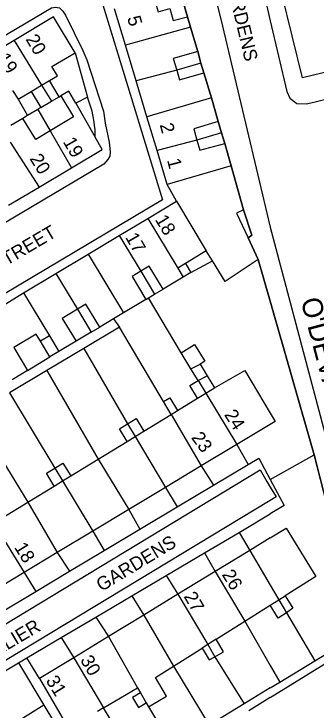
# Model space of a CAD drawing. Extents: x 313394 to 313988, y 234637 to 235057.
# Drawn here: x 313561.9 to 313606.8, y 234735.1 to 234838.8 of the extents above; entities that cross this region are included whole.
import ezdxf

# ---------------------------------------------------------------- set-up
doc = ezdxf.new("R2010")
doc.units = 0
for name, color, linetype in [('OSi_BASEMAP', 7, 'Continuous'), ('SMO_BOUNDARY', 7, 'Continuous'), ('SMO_FILL', 7, 'Continuous')]:
    doc.layers.add(name, color=color, linetype=linetype)

msp = doc.modelspace()

# ---------------------------------------------------------------- linework, layer by layer
at = {"layer": 'OSi_BASEMAP'}
for points in [[(313479.5, 234859.86), (313502.06, 234881.13), (313503.63, 234882.28), (313504.15, 234882.47), (313504.99, 234882.4), (313506.59, 234881.99), (313569.19, 234859.5), (313583.98, 234811.1), (313493.5, 234757.2), (313492.94, 234756.96), (313491.98, 234756.81), (313491.28, 234757.02), (313489.52, 234758.48), (313474.8, 234782.81)], [(313571.1, 234873.99), (313582.7, 234869.79), (313584.35, 234868.98), (313585.82, 234868.08), (313586.92, 234866.79), (313587.71, 234865.44), (313588.19, 234863.88), (313587.9, 234860.46), (313588.08, 234856.86), (313588.63, 234853.72), (313592.67, 234837.98), (313600, 234807.03)], [(313595.06, 234867.74), (313594.92, 234866.49), (313594.82, 234864.35), (313595.06, 234860.53), (313595.39, 234857.72), (313596.43, 234852.11), (313598.48, 234844.28), (313600, 234837.75)], [(313610.35, 234830.6), (313604.8, 234829.24), (313600.17, 234848.09)], [(313586.59, 234842.18), (313587.72, 234838.35)], [(313600, 234837.75), (313602.46, 234827.22), (313602.92, 234826.22), (313603.96, 234825.42), (313605.36, 234825.38), (313606.5, 234825.62), (313672.21, 234842.04)], [(313582.73, 234841.1), (313583.33, 234839.1), (313585.06, 234839.6), (313585.58, 234837.79), (313587.72, 234838.35)], [(313483.27, 234789.74), (313567.47, 234839.68), (313568.05, 234839.78), (313568.65, 234839.67), (313569.16, 234839.16), (313569.57, 234838.58), (313572.14, 234833.31), (313572.72, 234831.95), (313575.18, 234824.32), (313575.46, 234822.52), (313576.05, 234819.68), (313576.18, 234818.22), (313576.13, 234817.58), (313575.85, 234817.1), (313575.24, 234816.41), (313495.11, 234768.82), (313494.63, 234768.82), (313493.75, 234769.33), (313493.34, 234769.8), (313482.39, 234787.63), (313482.35, 234788.33), (313482.88, 234789.28), (313483.27, 234789.74)], [(313578.47, 234834.13), (313576.85, 234839.51)], [(313570.97, 234832.98), (313567.79, 234838.33), (313561.9, 234834.83)], [(313587.72, 234838.35), (313588.15, 234836.79)], [(313588.15, 234836.79), (313578.47, 234834.13)], [(313588.15, 234836.79), (313589.23, 234833.16)], [(313561.9, 234834.83), (313558.5, 234832.8)], [(313561.9, 234834.83), (313566, 234828.18)], [(313561.9, 234834.83), (313566, 234828.18)], [(313580.05, 234828.83), (313578.47, 234834.13)], [(313567.16, 234828.86), (313568.34, 234829.58), (313567.53, 234830.93), (313570.97, 234832.98)], [(313570.97, 234832.98), (313572.82, 234826.37)], [(313589.23, 234833.16), (313585.58, 234832.13), (313586.1, 234830.4)], [(313589.23, 234833.16), (313589.7, 234831.46)], [(313589.7, 234831.46), (313586.1, 234830.4)], [(313589.7, 234831.46), (313590.14, 234830.01)], [(313586.1, 234830.4), (313580.05, 234828.83)], [(313586.1, 234830.4), (313586.53, 234828.98), (313590.14, 234830.01)], [(313590.14, 234830.01), (313591.25, 234826.27)], [(313566, 234828.18), (313567.16, 234828.86)], [(313568.63, 234826.44), (313567.16, 234828.86)], [(313581.66, 234823.46), (313580.05, 234828.83)], [(313564.47, 234827.23), (313566, 234828.18)], [(313566, 234828.18), (313567.49, 234825.76)], [(313566, 234828.18), (313567.49, 234825.76)], [(313561.68, 234827.39), (313562.49, 234826.06)], [(313562.49, 234826.06), (313564.47, 234827.23)], [(313564.47, 234827.23), (313565.91, 234824.83)], [(313571.11, 234825.49), (313570.04, 234827.28), (313568.86, 234826.56)], [(313562.49, 234826.06), (313563.92, 234823.64)], [(313565.91, 234824.83), (313567.49, 234825.76)], [(313568.86, 234826.56), (313570.73, 234823.44), (313567.29, 234821.38)], [(313567.49, 234825.76), (313568.63, 234826.44)], [(313568.63, 234826.44), (313568.86, 234826.56)], [(313572.82, 234826.37), (313571.11, 234825.49)], [(313573.95, 234820.41), (313573.96, 234821.5), (313573.77, 234822.98), (313573.5, 234824.3), (313572.82, 234826.37)], [(313591.25, 234826.27), (313581.66, 234823.46)], [(313591.25, 234826.27), (313592.27, 234822.77)], [(313565.91, 234824.83), (313565.45, 234824.55)], [(313571.11, 234825.49), (313573.95, 234820.41)], [(313563.92, 234823.64), (313563.21, 234823.21)], [(313565.45, 234824.55), (313563.92, 234823.64)], [(313565.45, 234824.55), (313567.29, 234821.38)], [(313563.21, 234823.21), (313561.41, 234822.16)], [(313567.29, 234821.38), (313565.13, 234820.08), (313563.21, 234823.21)], [(313583.17, 234818.43), (313581.66, 234823.46)], [(313592.27, 234822.77), (313588.63, 234821.65), (313589.1, 234820)], [(313592.27, 234822.77), (313592.77, 234821.06)], [(313567.29, 234821.38), (313570.46, 234815.88)], [(313592.77, 234821.06), (313589.1, 234820)], [(313592.77, 234821.06), (313593.24, 234819.5)], [(313561.34, 234819.66), (313565.62, 234813)], [(313570.46, 234815.88), (313575.03, 234818.6), (313573.95, 234820.41)], [(313589.1, 234820), (313583.17, 234818.43)], [(313589.1, 234820), (313589.54, 234818.48), (313593.24, 234819.5)], [(313593.24, 234819.5), (313594.21, 234816.17)], [(313584.68, 234813.4), (313583.17, 234818.43)], [(313565.62, 234813), (313570.46, 234815.88)], [(313594.21, 234816.17), (313584.68, 234813.4)], [(313594.21, 234816.17), (313596.04, 234809.59)], [(313586.04, 234810.88), (313584.68, 234813.4)], [(313586.04, 234810.88), (313584.68, 234813.4)], [(313561.06, 234810.28), (313565.62, 234813)], [(313581.8, 234808.33), (313586.04, 234810.88)], [(313581.8, 234808.33), (313586.04, 234810.88)], [(313586.04, 234810.88), (313590.49, 234803.48)], [(313586.04, 234810.88), (313590.49, 234803.48)], [(313596.04, 234809.59), (313595, 234809.1), (313596.7, 234805.46)], [(313596.04, 234809.59), (313597.24, 234805.84), (313596.7, 234805.46)], [(313596.04, 234809.59), (313597.24, 234805.84), (313596.7, 234805.46)], [(313577.55, 234805.78), (313581.8, 234808.33)], [(313577.55, 234805.78), (313581.8, 234808.33)], [(313581.8, 234808.33), (313586.25, 234800.93)], [(313581.8, 234808.33), (313586.25, 234800.93)], [(313600, 234807.03), (313611.5, 234763.63), (313621.62, 234724.86)], [(313572.91, 234803), (313577.55, 234805.78)], [(313572.91, 234803), (313577.55, 234805.78)], [(313577.55, 234805.78), (313580.74, 234800.46)], [(313577.55, 234805.78), (313580.74, 234800.46)], [(313596.7, 234805.46), (313598.21, 234802.19)], [(313596.7, 234805.46), (313598.21, 234802.19)], [(313568.13, 234800.12), (313572.91, 234803)], [(313568.13, 234800.12), (313572.91, 234803)], [(313572.91, 234803), (313578.16, 234794.26)], [(313572.91, 234803), (313578.16, 234794.26)], [(313590.49, 234803.48), (313587.41, 234801.63)], [(313591.39, 234802.01), (313590.49, 234803.48)], [(313588.19, 234800.29), (313591.39, 234802.01)], [(313598.21, 234802.19), (313593.28, 234798.94), (313591.39, 234802.01)], [(313598.21, 234802.19), (313600, 234795.99)], [(313598.21, 234802.19), (313600, 234795.99)], [(313584.06, 234797.81), (313582.01, 234801.22), (313580.74, 234800.46)], [(313587.41, 234801.63), (313586.25, 234800.93)], [(313586.25, 234800.93), (313587.05, 234799.6)], [(313586.25, 234800.93), (313587.05, 234799.6)], [(313587.41, 234801.63), (313588.19, 234800.29)], [(313563.33, 234797.24), (313568.13, 234800.12)], [(313563.33, 234797.24), (313568.13, 234800.12)], [(313568.13, 234800.12), (313571.33, 234794.8)], [(313568.13, 234800.12), (313571.33, 234794.8)], [(313580.74, 234800.46), (313579.46, 234799.69), (313581.51, 234796.28)], [(313580.74, 234800.46), (313582.79, 234797.05)], [(313588.19, 234800.29), (313587.05, 234799.6)], [(313587.05, 234799.6), (313584.06, 234797.81)], [(313582.79, 234797.05), (313584.06, 234797.81)], [(313558.68, 234794.44), (313563.33, 234797.24)], [(313558.68, 234794.44), (313563.33, 234797.24)], [(313563.33, 234797.24), (313567.16, 234790.86)], [(313563.33, 234797.24), (313567.16, 234790.86)], [(313581.88, 234796.5), (313582.79, 234797.05)], [(313581.51, 234796.28), (313578.16, 234794.26)], [(313581.51, 234796.28), (313581.88, 234796.5)], [(313586.74, 234788.32), (313581.88, 234796.5)], [(313600, 234795.99), (313606.53, 234773.14)], [(313571.33, 234794.8), (313569.07, 234793.45), (313571.12, 234790.04)], [(313574.64, 234792.15), (313572.6, 234795.57), (313571.33, 234794.8)], [(313571.33, 234794.8), (313573.38, 234791.39)], [(313578.16, 234794.26), (313576.7, 234793.39)], [(313576.7, 234793.39), (313574.64, 234792.15)], [(313576.7, 234793.39), (313577.59, 234792.13)], [(313577.59, 234792.13), (313572.27, 234788.96)], [(313573.38, 234791.39), (313574.64, 234792.15)], [(313584.14, 234781.05), (313577.59, 234792.13)], [(313565.82, 234790.05), (313565.18, 234791.11), (313561.87, 234789.12)], [(313567.16, 234790.86), (313565.82, 234790.05)], [(313567.16, 234790.86), (313568.58, 234788.51)], [(313567.16, 234790.86), (313568.58, 234788.51)], [(313573.38, 234791.39), (313571.12, 234790.04)], [(313567.23, 234787.7), (313565.82, 234790.05)], [(313571.12, 234790.04), (313568.58, 234788.51)], [(313586.74, 234788.32), (313588.76, 234789.56), (313590.28, 234787.08), (313589.56, 234786.64)], [(313561.87, 234789.12), (313563.92, 234785.71)], [(313572.27, 234788.96), (313566.76, 234785.67)], [(313568.58, 234788.51), (313567.23, 234787.7)], [(313572.27, 234788.96), (313578.78, 234777.77)], [(313563.92, 234785.71), (313567.23, 234787.7)], [(313588.21, 234785.91), (313586.74, 234788.32)], [(313588.21, 234785.91), (313589.56, 234786.64)], [(313589.56, 234786.64), (313590.62, 234784.9)], [(313566.76, 234785.67), (313561.23, 234782.38)], [(313563.92, 234785.71), (313561.61, 234784.32)], [(313566.76, 234785.67), (313574.43, 234772.5)], [(313589.27, 234784.19), (313588.21, 234785.91)], [(313591.73, 234783.1), (313596.21, 234785.7), (313600, 234779.35)], [(313589.27, 234784.19), (313590.62, 234784.9)], [(313589.27, 234784.19), (313590.62, 234784.9)], [(313590.62, 234784.9), (313591.73, 234783.1)], [(313589.2, 234781.55), (313588.04, 234783.44), (313589.27, 234784.19)], [(313589.27, 234784.19), (313590.42, 234782.3)], [(313589.27, 234784.19), (313590.42, 234782.3)], [(313561.23, 234782.38), (313567.96, 234771.14)], [(313589.2, 234781.55), (313590.42, 234782.3)], [(313589.2, 234781.55), (313590.42, 234782.3)], [(313590.42, 234782.3), (313591.73, 234783.1)], [(313590.42, 234782.3), (313595.03, 234774.68)], [(313584.14, 234781.05), (313585.07, 234781.62), (313586.23, 234779.73)], [(313586.23, 234779.73), (313589.2, 234781.55)], [(313585.29, 234779.16), (313584.14, 234781.05)], [(313555.93, 234779.21), (313563.93, 234766.07)], [(313581.22, 234776.66), (313585.29, 234779.16)], [(313585.29, 234779.16), (313586.23, 234779.73)], [(313585.29, 234779.16), (313586.23, 234779.73)], [(313585.29, 234779.16), (313589.71, 234771.47)], [(313600, 234779.35), (313600.75, 234778.09), (313600, 234777.64)], [(313578.78, 234777.77), (313580.06, 234778.55), (313581.22, 234776.66)], [(313578.72, 234775.13), (313577.56, 234777.02), (313578.78, 234777.77)], [(313578.78, 234777.77), (313579.91, 234775.86)], [(313578.78, 234777.77), (313579.91, 234775.86)], [(313600, 234777.64), (313595.03, 234774.68)], [(313579.91, 234775.86), (313581.22, 234776.66)], [(313574.43, 234772.5), (313578.72, 234775.13)], [(313578.72, 234775.13), (313579.91, 234775.86)], [(313579.91, 234775.86), (313584.41, 234768.29)], [(313595.03, 234774.68), (313589.71, 234771.47)], [(313595.03, 234774.68), (313596.7, 234771.69)], [(313600, 234769.47), (313606.53, 234773.14)], [(313606.53, 234773.14), (313613.29, 234746.53)], [(313567.96, 234771.14), (313569.18, 234771.89), (313570.34, 234770)], [(313570.34, 234770), (313574.43, 234772.5)], [(313574.43, 234772.5), (313578.95, 234764.99)], [(313596.7, 234771.69), (313598.28, 234772.64), (313600, 234769.47)], [(313525.32, 234754.5), (313527.16, 234755.61), (313538.34, 234736.62), (313538.97, 234736.29), (313539.55, 234736.22), (313540.81, 234736.39), (313542.02, 234736.7), (313598.48, 234770.88), (313599.51, 234769.17)], [(313567.88, 234768.49), (313566.72, 234770.38), (313567.96, 234771.14)], [(313567.96, 234771.14), (313569.11, 234769.24)], [(313567.96, 234771.14), (313569.11, 234769.24)], [(313589.71, 234771.47), (313584.41, 234768.29)], [(313589.71, 234771.47), (313591.55, 234768.61)], [(313591.55, 234768.61), (313596.7, 234771.69)], [(313569.11, 234769.24), (313570.34, 234770)], [(313567.88, 234768.49), (313569.11, 234769.24)], [(313569.11, 234769.24), (313573.62, 234761.78)], [(313599.51, 234769.17), (313600, 234768.34)], [(313600, 234769.47), (313602.09, 234765.61), (313600, 234764.36)], [(313563.93, 234766.07), (313567.88, 234768.49)], [(313584.41, 234768.29), (313578.95, 234764.99)], [(313584.41, 234768.29), (313586.18, 234765.4)], [(313586.18, 234765.4), (313591.55, 234768.61)], [(313600, 234768.34), (313600.87, 234766.87), (313600, 234766.34)], [(313600, 234766.34), (313543.27, 234732.06), (313542.78, 234731.67), (313542.54, 234731.29), (313542.37, 234730.7), (313542.43, 234730.24), (313543.11, 234728.79), (313566.18, 234690.04), (313567.35, 234688.65)], [(313560.21, 234763.79), (313563.93, 234766.07)], [(313563.93, 234766.07), (313568.29, 234758.57)], [(313578.95, 234764.99), (313573.62, 234761.78)], [(313578.95, 234764.99), (313580.63, 234762.07)], [(313580.63, 234762.07), (313586.18, 234765.4)], [(313595.36, 234761.57), (313600, 234764.36)], [(313558.87, 234762.97), (313563.41, 234755.62)], [(313573.62, 234761.78), (313568.29, 234758.57)], [(313573.62, 234761.78), (313575.31, 234758.89)], [(313575.31, 234758.89), (313580.63, 234762.07)], [(313590.24, 234758.55), (313595.36, 234761.57)], [(313595.36, 234761.57), (313596.95, 234758.88)], [(313600, 234760.75), (313602.39, 234762.21), (313606.78, 234755), (313602.21, 234752.14)], [(313600, 234760.75), (313596.95, 234758.88)], [(313568.29, 234758.57), (313563.41, 234755.62)], [(313568.29, 234758.57), (313570.17, 234755.81)], [(313570.17, 234755.81), (313575.31, 234758.89)], [(313584.52, 234755.17), (313590.24, 234758.55)], [(313590.24, 234758.55), (313591.81, 234755.75)], [(313596.95, 234758.88), (313591.81, 234755.75)], [(313596.95, 234758.88), (313600, 234753.72)], [(313596.95, 234758.88), (313600, 234753.72)], [(313563.41, 234755.62), (313558.22, 234752.5)], [(313563.41, 234755.62), (313565.12, 234752.79)], [(313565.12, 234752.79), (313570.17, 234755.81)], [(313579.43, 234752.16), (313584.52, 234755.17)], [(313584.52, 234755.17), (313586.27, 234752.37)], [(313591.81, 234755.75), (313586.27, 234752.37)], [(313591.81, 234755.75), (313596.21, 234748.35)], [(313591.81, 234755.75), (313596.21, 234748.35)], [(313600, 234753.72), (313601.27, 234751.55)], [(313600, 234753.72), (313601.27, 234751.55)], [(313559.81, 234749.61), (313565.12, 234752.79)], [(313574.04, 234748.98), (313579.43, 234752.16)], [(313579.43, 234752.16), (313581.18, 234749.26)], [(313586.27, 234752.37), (313581.18, 234749.26)], [(313586.27, 234752.37), (313590.71, 234744.89)], [(313586.27, 234752.37), (313590.71, 234744.89)], [(313601.27, 234751.55), (313602.21, 234752.14)], [(313602.21, 234752.14), (313603.38, 234750.28), (313602.4, 234749.61)], [(313600, 234750.74), (313601.27, 234751.55)], [(313601.27, 234751.55), (313602.4, 234749.61)], [(313601.27, 234751.55), (313602.4, 234749.61)], [(313596.21, 234748.35), (313600, 234750.74)], [(313602.4, 234749.61), (313601.17, 234748.79), (313600, 234750.74)], [(313568.93, 234745.96), (313574.04, 234748.98)], [(313574.04, 234748.98), (313575.93, 234746.06)], [(313581.18, 234749.26), (313575.93, 234746.06)], [(313581.18, 234749.26), (313585.6, 234741.66)], [(313581.18, 234749.26), (313585.6, 234741.66)], [(313602.4, 234749.61), (313606.64, 234742.47)], [(313591.95, 234745.67), (313596.21, 234748.35)], [(313596.21, 234748.35), (313600, 234741.79)], [(313563.8, 234742.93), (313568.93, 234745.96)], [(313568.93, 234745.96), (313570.78, 234742.92)], [(313575.93, 234746.06), (313570.78, 234742.92)], [(313575.93, 234746.06), (313580.27, 234738.43)], [(313575.93, 234746.06), (313580.27, 234738.43)], [(313606.64, 234742.47), (313613.29, 234746.53)], [(313590.71, 234744.89), (313589.9, 234744.37)], [(313591.95, 234745.67), (313590.71, 234744.89)], [(313590.71, 234744.89), (313591.78, 234743.08)], [(313590.71, 234744.89), (313591.78, 234743.08)], [(313591.78, 234743.08), (313593.04, 234743.81), (313591.95, 234745.67)], [(313600, 234736.99), (313613.58, 234745.39)], [(313585.6, 234741.66), (313589.9, 234744.37)], [(313589.9, 234744.37), (313590.94, 234742.59), (313591.78, 234743.08)], [(313562.55, 234742.18), (313563.8, 234742.93)], [(313565.7, 234739.81), (313563.8, 234742.93)], [(313570.78, 234742.92), (313565.7, 234739.81)], [(313570.78, 234742.92), (313575.21, 234735.48)], [(313570.78, 234742.92), (313575.21, 234735.48)], [(313591.78, 234743.08), (313596.1, 234736.05)], [(313555.29, 234737.81), (313562.55, 234742.18)], [(313562.55, 234742.18), (313566.33, 234735.85)], [(313600, 234741.79), (313601.44, 234739.3)], [(313601.44, 234739.3), (313606.64, 234742.47)], [(313581.91, 234735.63), (313584.58, 234737.19), (313582.95, 234739.99), (313585.6, 234741.66)], [(313585.6, 234741.66), (313590.93, 234732.89)], [(313565.7, 234739.81), (313569.97, 234732.49)], [(313600, 234738.42), (313601.44, 234739.3)], [(313575.21, 234735.48), (313580.27, 234738.43)], [(313580.7, 234737.69), (313579.53, 234737.01), (313580.4, 234735.53), (313581.57, 234736.21)], [(313580.27, 234738.43), (313580.7, 234737.69)], [(313580.7, 234737.69), (313581.57, 234736.21)], [(313600, 234738.42), (313596.1, 234736.05)], [(313600, 234736.99), (313596.81, 234735.02)], [(313566.33, 234735.85), (313557.95, 234730.67)], [(313566.33, 234735.85), (313569.63, 234730.34)], [(313581.57, 234736.21), (313581.91, 234735.63)], [(313581.91, 234735.63), (313585.52, 234729.6)], [(313596.1, 234736.05), (313590.93, 234732.89)], [(313575.21, 234735.48), (313574.3, 234734.94)], [(313576.32, 234733.57), (313575.21, 234735.48)]]:
    msp.add_lwpolyline(points, dxfattribs=at)
at = {"layer": 'SMO_BOUNDARY'}
for p, q in [((313587.72, 234838.35), (313586.59, 234842.18)), ((313588.15, 234836.79), (313587.72, 234838.35)), ((313589.23, 234833.16), (313588.15, 234836.79)), ((313589.7, 234831.46), (313589.23, 234833.16)), ((313590.14, 234830.01), (313589.7, 234831.46)), ((313591.25, 234826.27), (313590.14, 234830.01)), ((313592.27, 234822.77), (313591.25, 234826.27)), ((313592.77, 234821.06), (313592.27, 234822.77)), ((313593.24, 234819.5), (313592.77, 234821.06)), ((313594.21, 234816.17), (313593.24, 234819.5)), ((313596.04, 234809.59), (313594.21, 234816.17)), ((313598.21, 234802.19), (313596.7, 234805.46)), ((313600, 234795.99), (313598.21, 234802.19)), ((313606.53, 234773.14), (313600, 234795.99)), ((313613.29, 234746.53), (313606.53, 234773.14))]:
    msp.add_line(p, q, dxfattribs=at)
msp.add_lwpolyline([(313596.7, 234805.46), (313597.24, 234805.84), (313596.04, 234809.59)], dxfattribs=at)
at = {"layer": 'SMO_FILL'}
for p, q in [((313587.72, 234838.35), (313586.59, 234842.18)), ((313588.15, 234836.79), (313587.72, 234838.35)), ((313589.23, 234833.16), (313588.15, 234836.79)), ((313589.7, 234831.46), (313589.23, 234833.16)), ((313590.14, 234830.01), (313589.7, 234831.46)), ((313591.25, 234826.27), (313590.14, 234830.01)), ((313592.27, 234822.77), (313591.25, 234826.27)), ((313592.77, 234821.06), (313592.27, 234822.77)), ((313593.24, 234819.5), (313592.77, 234821.06)), ((313594.21, 234816.17), (313593.24, 234819.5)), ((313596.04, 234809.59), (313594.21, 234816.17)), ((313598.21, 234802.19), (313596.7, 234805.46)), ((313600, 234795.99), (313598.21, 234802.19)), ((313606.53, 234773.14), (313600, 234795.99)), ((313613.29, 234746.53), (313606.53, 234773.14))]:
    msp.add_line(p, q, dxfattribs=at)
msp.add_lwpolyline([(313596.7, 234805.46), (313597.24, 234805.84), (313596.04, 234809.59)], dxfattribs=at)

# ---------------------------------------------------------------- texts
at = {"layer": 'OSi_BASEMAP'}
for s, height, rotation, p in [('GARDENS ', 2, 283.2999, (313593.22, 234844.44)), ('GARDENS ', 2, 283.2999, (313593.22, 234844.44)), ('5 ', 2, 285.6876, (313578.71, 234838.2)), ('20', 2, 301.1177, (313563.56, 234835.01)), ('19', 2, 302.029, (313559.31, 234832.21)), ('2 ', 2, 284.459, (313583.56, 234822.27)), ('19', 2, 299.7803, (313569.12, 234819.75)), ('20', 2, 301.5112, (313564.17, 234817.22)), ('1 ', 2, 284.6357, (313584.64, 234817.01)), ('18', 2, 301.3494, (313582.81, 234808.15)), ('STREET', 2, 30.4984, (313559.28, 234800.35)), ('17', 2, 299.8908, (313578.39, 234805.52)), ("O'DEVANEY ", 3, 284.7612, (313604.51, 234796.14)), ("O'DEVANEY ", 3, 284.7612, (313604.51, 234796.14)), ('24', 2, 302.4347, (313593.09, 234779.11)), ('23', 2, 306.207, (313588.17, 234775.68)), ('GARDENS ', 2, 31.2427, (313574.9, 234752.71)), ('GARDENS ', 2, 31.2427, (313574.9, 234752.71)), ('18', 2, 301.8529, (313561.87, 234759.36)), ('26', 2, 301.4403, (313592.74, 234755.32)), ('27', 2, 300.0067, (313587.08, 234752.06)), ('MONTPELIER', 2, 30.682, (313551.08, 234738.18)), ('MONTPELIER', 2, 30.682, (313551.08, 234738.18)), ('30', 2, 300.312, (313571.69, 234742.59)), ('31', 2, 301.7384, (313566.56, 234739.52))]:
    msp.add_text(s, height=height, rotation=rotation, dxfattribs=at).set_placement(p)

doc.saveas('drawing.dxf')
